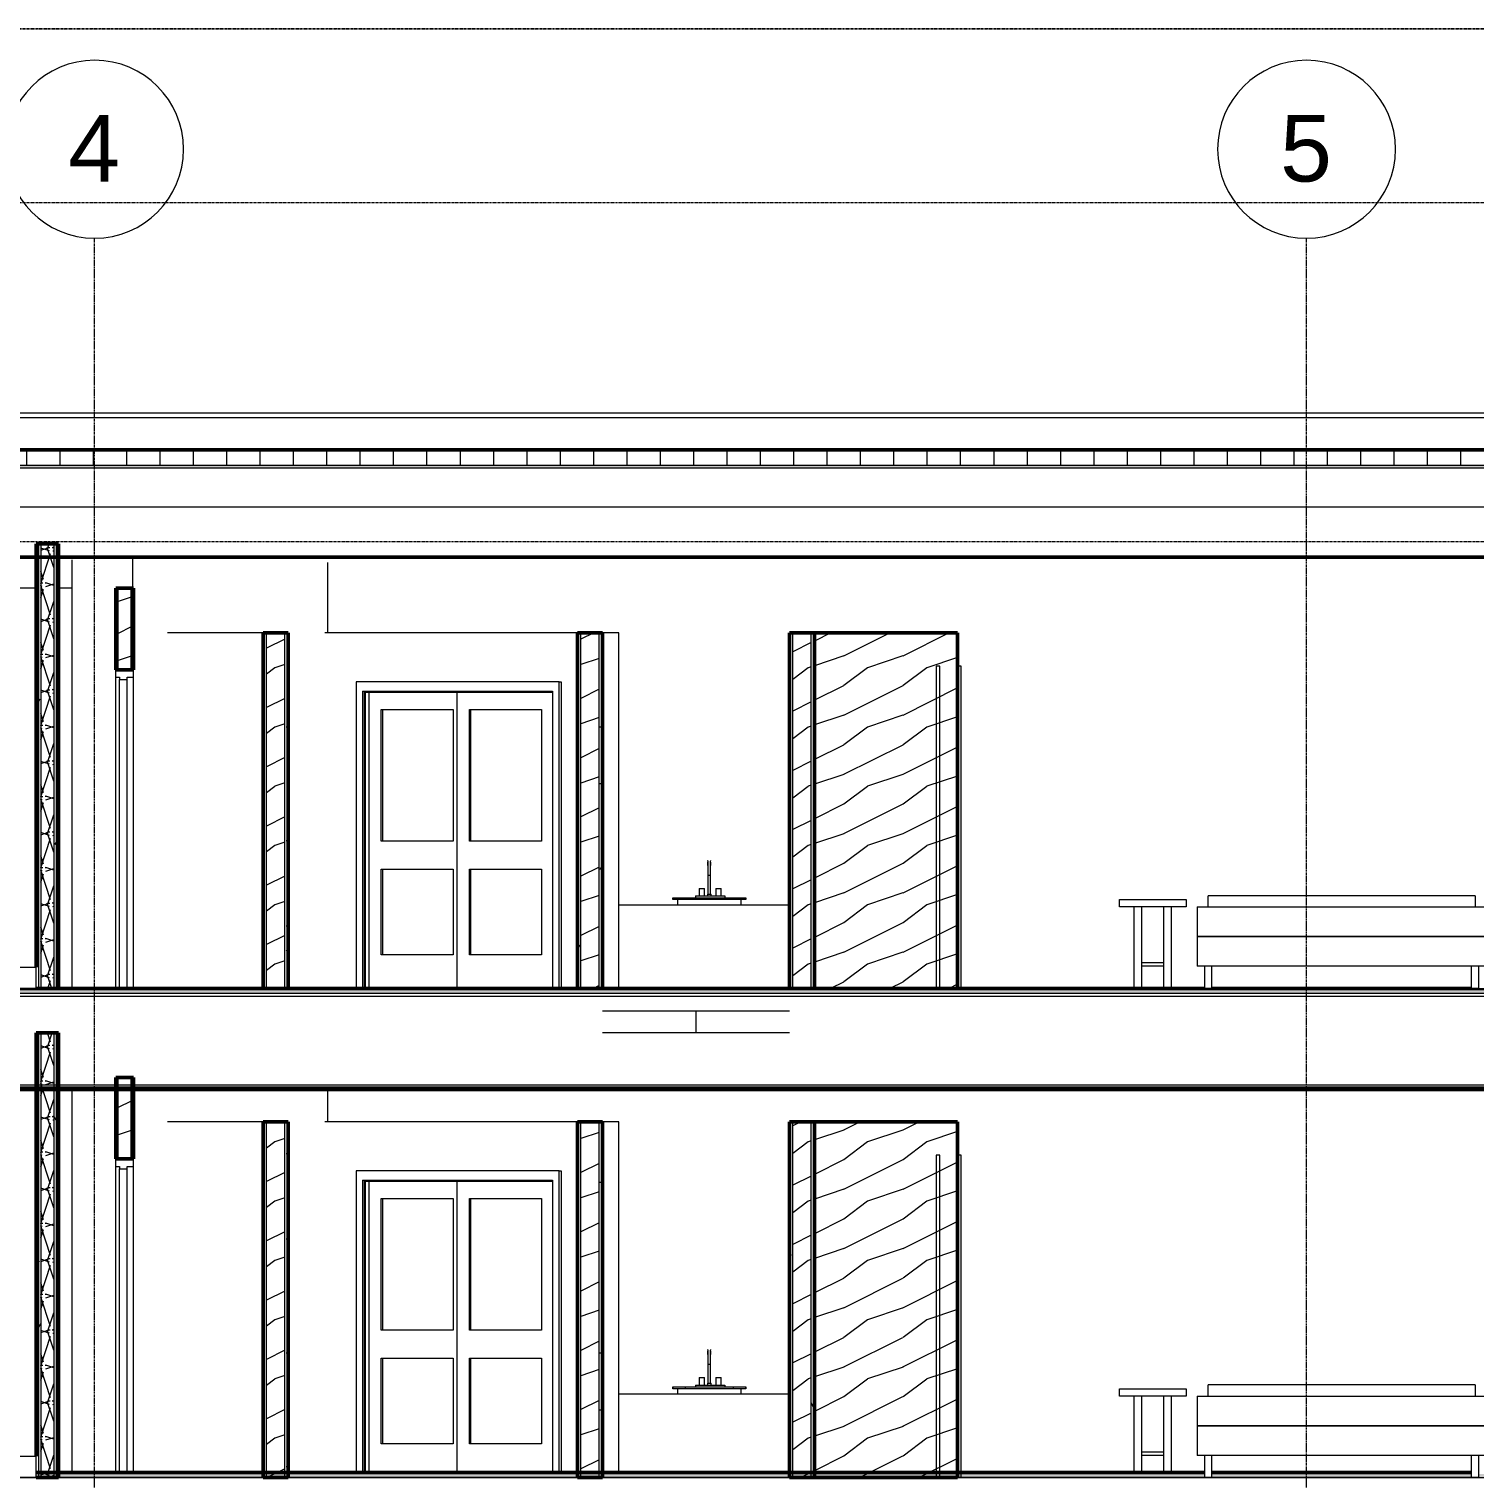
# Model space of a CAD drawing. Header units: inches. Extents: x -4169 to 1833, y -300 to 585.
# Drawn here: x -2518 to -2127.9, y 135.6 to 527 of the extents above; entities that cross this region are included whole.
import ezdxf

# ---------------------------------------------------------------- set-up
doc = ezdxf.new("R2010")
doc.units = ezdxf.units.IN
doc.header["$MEASUREMENT"] = 0
doc.linetypes.add('Aligning Line 1_8_', pattern=[0.25, 0.125, -0.125])
doc.linetypes.add('Grid Line 1_2_', pattern=[0.875, 0.5, -0.125, 0.125, -0.125])
for name, color, linetype, lineweight in [('0-1', 7, 'Continuous', 5), ('0-4', 7, 'Continuous', 9), ('A-DOOR-3', 7, 'Continuous', 9), ('A-DOOR-5', 31, 'Continuous', 9), ('A-DOOR-FRAM-1', 7, 'Continuous', 9), ('A-DOOR-FRAM-2', 90, 'Continuous', 20), ('A-FLOR-2', 192, 'Continuous', 50), ('A-FLOR-LEVL-1', 51, 'Grid Line 1_2_', 9), ('A-FLOR-MCUT', 51, 'Continuous', 13), ('A-FLOR-PATT-1', 8, 'Continuous', 9), ('A-ROOF', 132, 'Continuous', 13), ('A-ROOF-1', 132, 'Continuous', 50), ('A-ROOF-PATT-1', 132, 'Continuous', 9), ('A-WALL', 113, 'Continuous', 13), ('A-WALL-1', 250, 'Continuous', 50), ('A-WALL-2', 10, 'Continuous', 13), ('A-WALL-PATT-1', 7, 'Continuous', 9), ('A-WALL-PATT-2', 253, 'Continuous', 9), ('G-ANNO-SYMB', 111, 'Aligning Line 1_8_', 9), ('G-ANNO-SYMB-1', 254, 'Aligning Line 1_8_', 9), ('G-ANNO-SYMB-2', 147, 'Aligning Line 1_8_', 9), ('I-FURN-1', 7, 'Continuous', 9), ('I-WALL-1', 250, 'Continuous', 50), ('I-WALL-2', 10, 'Continuous', 13), ('P-SANR-FIXT-1', 7, 'Continuous', 9), ('Q-CASE-1', 7, 'Continuous', 9), ('S-GRID-1', 1, 'Grid Line 1_2_', 9), ('S-GRID-IDEN', 1, 'Continuous', 9)]:
    doc.layers.add(name, color=color, linetype=linetype, lineweight=lineweight)
doc.styles.add('Arial_1', font='arial.ttf', dxfattribs={"height": 18})
pattern_1 = [(0, (-3769.654, 146.633), (30.72, 7.68), [1.267, -21.773, 1.267, -21.773, -122.88]), (0, (-3769.654, 146.633), (30.72, 7.68), [-46.08, 1.267, -44.813, 1.267, -21.773, -53.76]), (0, (-3769.654, 146.633), (30.72, 7.68), [-115.2, 1.267, -14.093, 1.267, -37.133]), (120, (-3758.134, 150.473), (-22.011075, 22.7643), [1.267, -21.773, 1.267, -21.773, -122.88]), (120, (-3758.134, 150.473), (-22.011075, 22.7643), [-46.08, 1.267, -44.813, 1.267, -21.773, -53.76]), (120, (-3758.134, 150.473), (-22.011075, 22.7643), [-115.2, 1.267, -14.093, 1.267, -37.133]), (240, (-3754.294, 165.833), (-8.708925, -30.4443), [1.267, -21.773, 1.267, -21.773, -122.88]), (240, (-3754.294, 165.833), (-8.708925, -30.4443), [-46.08, 1.267, -44.813, 1.267, -21.773, -53.76]), (240, (-3754.294, 165.833), (-8.708925, -30.4443), [-115.2, 1.267, -14.093, 1.267, -37.133])]
pattern_2 = [(216.87, (-3763.257, 162.627), (47.980943, 31.987086), [7.997, -71.971]), (206.565, (-3753.661, 157.829), (-15.993714, -15.994133), [17.881, -17.881]), (198.435, (-3753.661, 149.832), (-31.98674, -15.99388), [10.115, -40.461])]
pattern_3 = [(161.57, (-3769.174, 147.113), (-3.8399538, -1.54e-05), [0, -27.322, 3.034, 0]), (18.43, (-3770.134, 147.113), (-3.8399538, 1.54e-05), [0, -27.322, 3.034, 0]), (108.43, (-3769.174, 147.113), (1.919622, -9.6005246), [9.106, -21.25]), (71.57, (-3770.134, 147.113), (1.919622, 9.6005246), [9.106, -21.25])]
pattern_4 = [(50, (-3769.654, 146.633), (27.5427, -2.40992), [2.88, -31.68]), (355, (-3769.654, 146.633), (-5.32784, 28.88427), [2.304, -25.344]), (100.451, (-3767.36, 146.432), (22.2153, 26.47393), [2.448, -26.924]), (46.184, (-3769.654, 154.313), (40.9819, -6.3564), [4.32, -47.52]), (96.636, (-3766.24, 153.784), (35.89075, 37.4062), [3.671, -40.386]), (351.184, (-3769.654, 154.313), (35.891, 37.4062), [3.456, -38.016]), (21, (-3765.814, 152.393), (22.92104, -15.46073), [2.88, -31.68]), (326, (-3765.814, 152.393), (9.34353, 27.84574), [2.304, -25.344]), (71.451, (-3763.904, 151.105), (32.26477, 12.38442), [2.448, -26.924]), (37.5, (-3769.654, 146.633), (0.466855, 12.782707), [1.267, -23.77, 1.267, -24.461, -25.44]), (37.5, (-3769.654, 146.633), (0.466855, 12.782707), [-50.765, 1.267, -24.173]), (7.5, (-3769.654, 146.633), (10.10159, 15.14509), [1.267, -13.402, 1.267, -23.194, -9.696]), (7.5, (-3769.654, 146.633), (10.10159, 15.14509), [-39.13, 1.267, -8.429]), (327.5, (-3778.217, 146.633), (20.49916, -0.86578), [1.267, -8.333, 1.267, -28.685, -39.744]), (327.5, (-3778.217, 146.633), (20.49916, -0.86578), [-39.552, 1.267, -38.477]), (317.5, (-3782.057, 146.633), (22.39478, 3.84429), [1.267, -11.213, 1.267, -18.624, -28.224]), (317.5, (-3782.057, 146.633), (22.39478, 3.84429), [-32.371, 1.267, -26.957])]

# ---------------------------------------------------------------- blocks, each defined once
blk = doc.blocks.new('CTR - 2nd Phase_rvt-1-BUILDING SECTION - NORTH_SOUTH THRU PARKING RAMP - LOOKING WEST')
at = {"layer": 'A-FLOR-LEVL-1'}
for p, q in [((-4168.71, 398), (-1814.21, 398)), ((-4168.71, 268), (-1814.21, 268)), ((-4168.71, 136), (-1814.21, 136))]:
    blk.add_line(p, q, dxfattribs=at)
at = {"layer": 'G-ANNO-SYMB-1'}
for p, q in [((-1910.95, 526.95), (-4072.05, 526.95)), ((-1910.95, 388.59), (-4072.05, 388.59))]:
    blk.add_line(p, q, dxfattribs=at)
blk = doc.blocks.new('Shower Base-3D - 36_ x 36_-V12-BUILDING SECTION - NORTH_SOUTH THRU PARKING RAMP - LOOKING WEST')
at = {"layer": 'P-SANR-FIXT-1'}
for p, q in [((-3175.95, 273.75), (-3139.95, 273.75)), ((-3175.95, 268), (-3175.95, 273.75)), ((-3139.95, 268), (-3139.95, 273.75)), ((-3139.95, 268), (-3175.95, 268))]:
    blk.add_line(p, q, dxfattribs=at)
blk = doc.blocks.new('M_Sink Vanity-Square - 500 x 440mm-1372835-BUILDING SECTION - NORTH_SOUTH THRU PARKING RAMP - LOOKING WEST')
at = {"layer": 'P-SANR-FIXT-1'}
for p, q in [((-2616.13, 46.39), (-2616.13, 46.4)), ((-2616.13, 45.19), (-2616.13, 37.5)), ((-2616.13, 43.87), (-2616.13, 42.5)), ((-2615.38, 46.41), (-2615.38, 46.39)), ((-2615.38, 37.5), (-2615.38, 45.19)), ((-2615.38, 42.5), (-2615.38, 43.87)), ((-2615.75, 42.5), (-2616.12, 42.5)), ((-2615.39, 42.5), (-2615.75, 42.5)), ((-2625.63, 36.5), (-2625.63, 36)), ((-2625.6, 36.5), (-2622.28, 36.5)), ((-2625.6, 36.5), (-2625.6, 36)), ((-2622.28, 36), (-2625.6, 36)), ((-2624.35, 36), (-2624.35, 34.5)), ((-2622.28, 36.5), (-2609.23, 36.5)), ((-2622.28, 36.5), (-2622.28, 36)), ((-2609.23, 36), (-2622.28, 36)), ((-2619.5, 36.99), (-2619.5, 36.5)), ((-2619.49, 36.99), (-2618.75, 36.99)), ((-2618.75, 36.99), (-2617.75, 36.99)), ((-2618.5, 39), (-2618.5, 36.99)), ((-2618.5, 39), (-2617, 39)), ((-2617.75, 36.99), (-2613.25, 36.99)), ((-2617, 36.99), (-2617, 39)), ((-2616.25, 37.5), (-2616.25, 36.99)), ((-2616.25, 37.5), (-2615.25, 37.5)), ((-2615.25, 36.99), (-2615.25, 37.5)), ((-2614, 39), (-2614, 36.99)), ((-2614, 39), (-2612.5, 39)), ((-2613.25, 36.99), (-2612.25, 36.99)), ((-2612.5, 36.99), (-2612.5, 39)), ((-2612.25, 36.99), (-2611.52, 36.99)), ((-2611.5, 36.5), (-2611.5, 36.99)), ((-2609.23, 36.5), (-2605.91, 36.5)), ((-2609.23, 36), (-2609.23, 36.5)), ((-2605.91, 36), (-2609.23, 36)), ((-2607.16, 34.5), (-2607.16, 36)), ((-2605.91, 36.5), (-2605.91, 36)), ((-2605.88, 36), (-2605.88, 36.5))]:
    blk.add_line(p, q, dxfattribs=at)
at = {"layer": 'P-SANR-FIXT-1', "flags": 128}
for points in [[(-2616.13, 46.37), (-2616.13, 46.37), (-2616.13, 46.37), (-2616.13, 46.36), (-2616.13, 46.34), (-2616.13, 46.33), (-2616.13, 46.3), (-2616.13, 46.28), (-2616.13, 46.25), (-2616.13, 46.21), (-2616.13, 46.18), (-2616.13, 46.14), (-2616.13, 46.09), (-2616.13, 46.04), (-2616.13, 45.99), (-2616.13, 45.94), (-2616.13, 45.88), (-2616.13, 45.82), (-2616.13, 45.75), (-2616.13, 45.69), (-2616.13, 45.62), (-2616.13, 45.54), (-2616.13, 45.47), (-2616.13, 45.39), (-2616.13, 45.31), (-2616.13, 45.23), (-2616.13, 45.14), (-2616.13, 45.05), (-2616.13, 44.96), (-2616.13, 44.87), (-2616.13, 44.78), (-2616.13, 44.69), (-2616.13, 44.59), (-2616.13, 44.5), (-2616.13, 44.4), (-2616.13, 44.3), (-2616.13, 44.2), (-2616.13, 44.1), (-2616.13, 44), (-2616.13, 43.9), (-2616.13, 43.87)], [(-2616.13, 45.19), (-2616.13, 45.23), (-2616.13, 45.28), (-2616.13, 45.33), (-2616.13, 45.38), (-2616.13, 45.42), (-2616.13, 45.47), (-2616.13, 45.52), (-2616.13, 45.56), (-2616.13, 45.61), (-2616.13, 45.65), (-2616.13, 45.69), (-2616.13, 45.74), (-2616.13, 45.78), (-2616.13, 45.82), (-2616.13, 45.86), (-2616.13, 45.9), (-2616.13, 45.93), (-2616.13, 45.97), (-2616.13, 46.01), (-2616.13, 46.04), (-2616.13, 46.07), (-2616.13, 46.1), (-2616.13, 46.13), (-2616.13, 46.16)], [(-2616.12, 46.43), (-2616.12, 46.45), (-2616.12, 46.46), (-2616.11, 46.48), (-2616.11, 46.49), (-2616.11, 46.51), (-2616.1, 46.52), (-2616.09, 46.53), (-2616.09, 46.55), (-2616.08, 46.56), (-2616.07, 46.57)], [(-2615.44, 46.58), (-2615.43, 46.56), (-2615.42, 46.55), (-2615.42, 46.54), (-2615.41, 46.52), (-2615.4, 46.51), (-2615.4, 46.5), (-2615.39, 46.48), (-2615.39, 46.47), (-2615.39, 46.45), (-2615.38, 46.44), (-2615.38, 46.42)], [(-2615.38, 43.87), (-2615.38, 43.97), (-2615.38, 44.07), (-2615.38, 44.17), (-2615.38, 44.27), (-2615.38, 44.37), (-2615.38, 44.47), (-2615.38, 44.57), (-2615.38, 44.66), (-2615.38, 44.76), (-2615.38, 44.85), (-2615.38, 44.94), (-2615.38, 45.03), (-2615.38, 45.12), (-2615.38, 45.2), (-2615.38, 45.29), (-2615.38, 45.37), (-2615.38, 45.45), (-2615.38, 45.52), (-2615.38, 45.6), (-2615.38, 45.67), (-2615.38, 45.74), (-2615.38, 45.8), (-2615.38, 45.86), (-2615.38, 45.92), (-2615.38, 45.98), (-2615.38, 46.03), (-2615.38, 46.08), (-2615.38, 46.13), (-2615.38, 46.17), (-2615.38, 46.21), (-2615.38, 46.24), (-2615.38, 46.27), (-2615.38, 46.3), (-2615.38, 46.32), (-2615.38, 46.34), (-2615.38, 46.35), (-2615.38, 46.36), (-2615.38, 46.37), (-2615.38, 46.37), (-2615.38, 46.37)], [(-2615.38, 46.14), (-2615.38, 46.11), (-2615.38, 46.08), (-2615.38, 46.05), (-2615.38, 46.01), (-2615.38, 45.98), (-2615.38, 45.94), (-2615.38, 45.91), (-2615.38, 45.87), (-2615.38, 45.83), (-2615.38, 45.79), (-2615.38, 45.75), (-2615.38, 45.7), (-2615.38, 45.66), (-2615.38, 45.62), (-2615.38, 45.57), (-2615.38, 45.53), (-2615.38, 45.48), (-2615.38, 45.44), (-2615.38, 45.39), (-2615.38, 45.34), (-2615.38, 45.3), (-2615.38, 45.25), (-2615.38, 45.2), (-2615.38, 45.19)]]:
    blk.add_lwpolyline(points, dxfattribs=at)
blk = doc.blocks.new('OD_CW_Base Cabinet - OD_CW_Base Cabinet-V21-BUILDING SECTION - NORTH_SOUTH THRU PARKING RAMP - LOOKING WEST')
at = {"layer": 'Q-CASE-1'}
blk.add_line((-2312.84, 290.5), (-2358.84, 290.5), dxfattribs=at)
blk = doc.blocks.new('Shower Base-Corner - 38_ x 38_-V22-BUILDING SECTION - NORTH_SOUTH THRU PARKING RAMP - LOOKING WEST')
at = {"layer": 'P-SANR-FIXT-1'}
for p, q in [((-2363.3, 262), (-2338.07, 262)), ((-2338.07, 262), (-2312.84, 262)), ((-2338.07, 262), (-2338.07, 256)), ((-2338.07, 256), (-2363.3, 256)), ((-2312.84, 256), (-2338.07, 256))]:
    blk.add_line(p, q, dxfattribs=at)
blk = doc.blocks.new('Single-Flush - 36_ x 84_-1372824-BUILDING SECTION - NORTH_SOUTH THRU PARKING RAMP - LOOKING WEST')
at = {"layer": 'A-DOOR-FRAM-2'}
for p, q in [((-2273.25, 355), (-2273.25, 268)), ((-2272.25, 355), (-2273.25, 355)), ((-2272.25, 268), (-2272.25, 355)), ((-2266.5, 355), (-2267.5, 355)), ((-2267.5, 355), (-2267.5, 268)), ((-2266.5, 268), (-2266.5, 355)), ((-2273.25, 268), (-2272.25, 268)), ((-2267.5, 268), (-2266.5, 268))]:
    blk.add_line(p, q, dxfattribs=at)
blk = doc.blocks.new('FOLDING_SLIDING CLOSET - 72_ x 80_-V23-BUILDING SECTION - NORTH_SOUTH THRU PARKING RAMP - LOOKING WEST')
at = {"layer": 'A-DOOR-3'}
for p, q in [((-2429.8, 350.75), (-2429.8, 268)), ((-2375, 350.75), (-2429.8, 350.75)), ((-2375, 350.75), (-2374.47, 350.75)), ((-2375, 268), (-2375, 350.75)), ((-2374.47, 350.75), (-2374.47, 268)), ((-2428.03, 348.25), (-2428.03, 268)), ((-2428.03, 348.25), (-2376.76, 348.25)), ((-2427.5, 268), (-2427.5, 348.25)), ((-2426.35, 348), (-2426.35, 268)), ((-2376.76, 348), (-2402.57, 348)), ((-2402.57, 348), (-2402.57, 268)), ((-2376.76, 348.25), (-2376.76, 268)), ((-2422.99, 307.75), (-2422.99, 343.31)), ((-2422.99, 343.31), (-2403.55, 343.31)), ((-2422.67, 343.31), (-2422.67, 307.75)), ((-2403.55, 343.31), (-2403.55, 307.75)), ((-2399.21, 307.75), (-2399.21, 343.31)), ((-2399.21, 343.31), (-2379.77, 343.31)), ((-2398.89, 343.31), (-2398.89, 307.75)), ((-2379.77, 343.31), (-2379.77, 307.75)), ((-2403.55, 307.75), (-2422.99, 307.75)), ((-2379.77, 307.75), (-2399.21, 307.75)), ((-2422.99, 277.12), (-2422.99, 300.25)), ((-2422.99, 300.25), (-2403.55, 300.25)), ((-2422.67, 300.25), (-2422.67, 277.12)), ((-2403.55, 300.25), (-2403.55, 277.12)), ((-2399.21, 277.12), (-2399.21, 300.25)), ((-2399.21, 300.25), (-2379.77, 300.25)), ((-2398.89, 300.25), (-2398.89, 277.12)), ((-2379.77, 300.25), (-2379.77, 277.12)), ((-2403.55, 277.12), (-2422.99, 277.12)), ((-2379.77, 277.12), (-2399.21, 277.12))]:
    blk.add_line(p, q, dxfattribs=at)
at = {"layer": 'A-DOOR-FRAM-1'}
for q in [(-2427.32, 268), (-2376.76, 348)]:
    blk.add_line((-2427.32, 348), q, dxfattribs=at)
blk = doc.blocks.new('Bed-Standard - King 78_ x 80_-1242963-BUILDING SECTION - NORTH_SOUTH THRU PARKING RAMP - LOOKING WEST')
at = {"layer": 'I-FURN-1'}
for p, q in [((-2172.1, 25), (-2244.1, 25)), ((-2244.1, 24), (-2244.1, 25)), ((-2244.1, 22), (-2244.1, 24)), ((-2172.1, 25), (-2172.1, 24)), ((-2172.1, 24), (-2172.1, 22)), ((-2247.1, 22), (-2247.1, 14)), ((-2247.1, 22), (-2246.1, 22)), ((-2246.1, 22), (-2170.1, 22)), ((-2170.1, 22), (-2169.1, 22)), ((-2169.1, 14), (-2169.1, 22)), ((-2247.1, 14), (-2247.1, 6)), ((-2247.1, 14), (-2246.1, 14)), ((-2246.1, 14), (-2247.1, 14)), ((-2246.1, 14), (-2170.1, 14)), ((-2170.1, 14), (-2246.1, 14)), ((-2170.1, 14), (-2169.1, 14)), ((-2169.1, 14), (-2170.1, 14)), ((-2169.1, 6), (-2169.1, 14)), ((-2246.1, 6), (-2247.1, 6)), ((-2170.1, 6), (-2246.1, 6)), ((-2245.1, 6), (-2245.1, 0)), ((-2243.1, 0), (-2243.1, 6)), ((-2173.1, 6), (-2173.1, 0)), ((-2171.1, 0), (-2171.1, 6)), ((-2169.1, 6), (-2170.1, 6)), ((-2243.1, 0), (-2245.1, 0)), ((-2171.1, 0), (-2173.1, 0))]:
    blk.add_line(p, q, dxfattribs=at)
blk = doc.blocks.new('Table-Night Stand - 18_ x 18_ x 24_-1352623-BUILDING SECTION - NORTH_SOUTH THRU PARKING RAMP - LOOKING WEST')
at = {"layer": 'I-FURN-1'}
for p, q in [((-2165.1, 24), (-2147.1, 24)), ((-2165.1, 22), (-2165.1, 24)), ((-2147.1, 24), (-2147.1, 22)), ((-2147.1, 22), (-2165.1, 22)), ((-2161.1, 0), (-2161.1, 22)), ((-2159.1, 0), (-2159.1, 22)), ((-2153.1, 0), (-2153.1, 22)), ((-2151.1, 0), (-2151.1, 22)), ((-2159.1, 7), (-2153.1, 7)), ((-2159.1, 6), (-2159.1, 7)), ((-2153.1, 6), (-2159.1, 6)), ((-2153.1, 6), (-2153.1, 7))]:
    blk.add_line(p, q, dxfattribs=at)
blk = doc.blocks.new('Flush-Double-Door-Adj_swing-w_handle_2100 - 1_-8_ x 7_-0_-2080036-BUILDING SECTION - NORTH_SOUTH THRU PARKING RAMP - LOOKING WEST')
at = {"layer": 'A-DOOR-5'}
for p, q in [((-2489.84, 354), (-2494.72, 354)), ((-2494.72, 354), (-2494.72, 352)), ((-2489.84, 352), (-2489.84, 354)), ((-2494.72, 352), (-2493.59, 352)), ((-2494.72, 352), (-2494.72, 268)), ((-2493.59, 352), (-2493.59, 351.37)), ((-2493.59, 351.37), (-2491.59, 351.37)), ((-2493.59, 268), (-2493.59, 351.37)), ((-2491.59, 351.37), (-2491.59, 352)), ((-2491.59, 352), (-2489.84, 352)), ((-2491.59, 268), (-2491.59, 351.37)), ((-2489.84, 268), (-2489.84, 352))]:
    blk.add_line(p, q, dxfattribs=at)
blk = doc.blocks.new('FOLDING_SLIDING CLOSET - 72_ x 80_-V36-BUILDING SECTION - NORTH_SOUTH THRU PARKING RAMP - LOOKING WEST')
at = {"layer": 'A-DOOR-3'}
for p, q in [((-2429.8, 218.75), (-2429.8, 137.37)), ((-2375, 218.75), (-2429.8, 218.75)), ((-2428.03, 216.25), (-2428.03, 137.37)), ((-2428.03, 216.25), (-2376.76, 216.25)), ((-2427.5, 137.37), (-2427.5, 216.25)), ((-2426.35, 216), (-2426.35, 137.37)), ((-2376.76, 216), (-2402.57, 216)), ((-2402.57, 216), (-2402.57, 137.37)), ((-2376.76, 216.25), (-2376.76, 137.37)), ((-2375, 218.75), (-2374.47, 218.75)), ((-2375, 137.37), (-2375, 218.75)), ((-2374.47, 218.75), (-2374.47, 137.37)), ((-2422.99, 175.75), (-2422.99, 211.31)), ((-2422.99, 211.31), (-2403.55, 211.31)), ((-2422.67, 211.31), (-2422.67, 175.75)), ((-2403.55, 211.31), (-2403.55, 175.75)), ((-2399.21, 175.75), (-2399.21, 211.31)), ((-2399.21, 211.31), (-2379.77, 211.31)), ((-2398.89, 211.31), (-2398.89, 175.75)), ((-2379.77, 211.31), (-2379.77, 175.75)), ((-2403.55, 175.75), (-2422.99, 175.75)), ((-2379.77, 175.75), (-2399.21, 175.75)), ((-2422.99, 145.12), (-2422.99, 168.25)), ((-2422.99, 168.25), (-2403.55, 168.25)), ((-2422.67, 168.25), (-2422.67, 145.12)), ((-2403.55, 168.25), (-2403.55, 145.12)), ((-2399.21, 145.12), (-2399.21, 168.25)), ((-2399.21, 168.25), (-2379.77, 168.25)), ((-2398.89, 168.25), (-2398.89, 145.12)), ((-2379.77, 168.25), (-2379.77, 145.12)), ((-2403.55, 145.12), (-2422.99, 145.12)), ((-2379.77, 145.12), (-2399.21, 145.12))]:
    blk.add_line(p, q, dxfattribs=at)
at = {"layer": 'A-DOOR-FRAM-1'}
for q in [(-2427.32, 137.37), (-2376.76, 216)]:
    blk.add_line((-2427.32, 216), q, dxfattribs=at)
blk = doc.blocks.new('Table-Night Stand - 18_ x 18_ x 24_-V37-BUILDING SECTION - NORTH_SOUTH THRU PARKING RAMP - LOOKING WEST')
at = {"layer": 'I-FURN-1'}
for p, q in [((-2121.86, 160), (-2103.86, 160)), ((-2121.86, 158), (-2121.86, 160)), ((-2103.86, 158), (-2121.86, 158)), ((-2117.86, 137.37), (-2117.86, 158)), ((-2115.86, 137.37), (-2115.86, 158)), ((-2109.86, 137.37), (-2109.86, 158)), ((-2107.86, 137.37), (-2107.86, 158)), ((-2103.86, 160), (-2103.86, 158)), ((-2115.86, 143), (-2109.86, 143)), ((-2115.86, 142), (-2115.86, 143)), ((-2109.86, 142), (-2115.86, 142)), ((-2109.86, 142), (-2109.86, 143))]:
    blk.add_line(p, q, dxfattribs=at)
blk = doc.blocks.new('Flush-Double-Door-Adj_swing-w_handle_2100 - 1_-8_ x 7_-0_-V38-BUILDING SECTION - NORTH_SOUTH THRU PARKING RAMP - LOOKING WEST')
at = {"layer": 'A-DOOR-5'}
for p, q in [((-2489.84, 222), (-2494.72, 222)), ((-2494.72, 222), (-2494.72, 220)), ((-2494.72, 220), (-2493.59, 220)), ((-2494.72, 220), (-2494.72, 137.37)), ((-2493.59, 220), (-2493.59, 219.37)), ((-2493.59, 219.37), (-2491.59, 219.37)), ((-2493.59, 137.37), (-2493.59, 219.37)), ((-2491.59, 219.37), (-2491.59, 220)), ((-2491.59, 220), (-2489.84, 220)), ((-2491.59, 137.37), (-2491.59, 219.37)), ((-2489.84, 220), (-2489.84, 222)), ((-2489.84, 137.37), (-2489.84, 220))]:
    blk.add_line(p, q, dxfattribs=at)
blk = doc.blocks.new('CTR - 1st Phase - Unit Layouts_rvt-1-BUILDING SECTION - NORTH_SOUTH THRU PARKING RAMP - LOOKING WEST')
at = {"layer": 'A-WALL-PATT-1'}
h = blk.add_hatch(dxfattribs=at)
h.set_pattern_fill('FP_1', color=256, style=0, pattern_type=2)
h.set_pattern_definition(pattern_1)
h.paths.add_polyline_path([(-2493.97, 354), (-2493.97, 376), (-2494.59, 376), (-2494.59, 354)], flags=0)
h = blk.add_hatch(dxfattribs=at)
h.set_pattern_fill('FP_1', color=256, style=0, pattern_type=2)
h.set_pattern_definition(pattern_1)
h.paths.add_polyline_path([(-2453.99, 268), (-2453.99, 364), (-2454.87, 364), (-2454.87, 268)], flags=0)
h = blk.add_hatch(dxfattribs=at)
h.set_pattern_fill('FP_1', color=256, style=0, pattern_type=2)
h.set_pattern_definition(pattern_1)
h.paths.add_polyline_path([(-2449.04, 268), (-2448.15, 268), (-2448.15, 364), (-2449.04, 364), (-2449.04, 274.66)], flags=0)
h = blk.add_hatch(dxfattribs=at)
h.set_pattern_fill('FP_1', color=256, style=0, pattern_type=2)
h.set_pattern_definition(pattern_1)
h.paths.add_polyline_path([(-2370.02, 268), (-2369.13, 268), (-2369.13, 364), (-2370.02, 364), (-2370.02, 274.66)], flags=0)
h = blk.add_hatch(dxfattribs=at)
h.set_pattern_fill('FP_1', color=256, style=0, pattern_type=2)
h.set_pattern_definition(pattern_1)
h.paths.add_polyline_path([(-2364.18, 268), (-2363.3, 268), (-2363.3, 364), (-2364.18, 364), (-2364.18, 274.66)], flags=0)
h = blk.add_hatch(dxfattribs=at)
h.set_pattern_fill('FP_1', color=256, style=0, pattern_type=2)
h.set_pattern_definition(pattern_1)
h.paths.add_polyline_path([(-2306.13, 268), (-2306.13, 364), (-2307.01, 364), (-2307.01, 268)], flags=0)
h = blk.add_hatch(dxfattribs=at)
h.set_pattern_fill('FP_1', color=256, style=0, pattern_type=2)
h.set_pattern_definition(pattern_1)
h.paths.add_polyline_path([(-2493.97, 222), (-2493.97, 244), (-2494.59, 244), (-2494.59, 222)], flags=0)
h = blk.add_hatch(dxfattribs=at)
h.set_pattern_fill('FP_1', color=256, style=0, pattern_type=2)
h.set_pattern_definition(pattern_1)
h.paths.add_polyline_path([(-2489.84, 222), (-2489.84, 244), (-2490.47, 244), (-2490.47, 222)], flags=0)
h = blk.add_hatch(dxfattribs=at)
h.set_pattern_fill('FP_1', color=256, style=0, pattern_type=2)
h.set_pattern_definition(pattern_1)
h.paths.add_polyline_path([(-2453.99, 136), (-2453.99, 232), (-2454.87, 232), (-2454.87, 136)], flags=0)
h = blk.add_hatch(dxfattribs=at)
h.set_pattern_fill('FP_1', color=256, style=0, pattern_type=2)
h.set_pattern_definition(pattern_1)
h.paths.add_polyline_path([(-2448.15, 136), (-2448.15, 232), (-2449.04, 232), (-2449.04, 136)], flags=0)
h = blk.add_hatch(dxfattribs=at)
h.set_pattern_fill('FP_1', color=256, style=0, pattern_type=2)
h.set_pattern_definition(pattern_1)
h.paths.add_polyline_path([(-2363.3, 136), (-2363.3, 232), (-2364.18, 232), (-2364.18, 136)], flags=0)
h = blk.add_hatch(dxfattribs=at)
h.set_pattern_fill('FP_1', color=256, style=0, pattern_type=2)
h.set_pattern_definition(pattern_1)
h.paths.add_polyline_path([(-2311.96, 136), (-2311.96, 232), (-2312.84, 232), (-2312.84, 136)], flags=0)
h = blk.add_hatch(dxfattribs=at)
h.set_pattern_fill('FP_1', color=256, style=0, pattern_type=2)
h.set_pattern_definition(pattern_1)
h.paths.add_polyline_path([(-2306.13, 136), (-2306.13, 232), (-2307.01, 232), (-2307.01, 136)], flags=0)
at = {"layer": 'A-WALL-PATT-2'}
h = blk.add_hatch(dxfattribs=at)
h.set_pattern_fill('FP_3', color=256, style=0, pattern_type=2)
h.set_pattern_definition(pattern_2)
h.paths.add_polyline_path([(-2490.47, 354), (-2490.47, 376), (-2493.97, 376), (-2493.97, 354)], flags=0)
h = blk.add_hatch(dxfattribs=at)
h.set_pattern_fill('FP_3', color=256, style=0, pattern_type=2)
h.set_pattern_definition(pattern_2)
h.paths.add_polyline_path([(-2451.22, 268), (-2449.04, 268), (-2449.04, 364), (-2453.99, 364), (-2453.99, 268)], flags=0)
h = blk.add_hatch(dxfattribs=at)
h.set_pattern_fill('FP_3', color=256, style=0, pattern_type=2)
h.set_pattern_definition(pattern_2)
h.paths.add_polyline_path([(-2364.18, 268), (-2364.18, 364), (-2369.13, 364), (-2369.13, 268), (-2366.81, 268)], flags=0)
h = blk.add_hatch(dxfattribs=at)
h.set_pattern_fill('FP_3', color=256, style=0, pattern_type=2)
h.set_pattern_definition(pattern_2)
h.paths.add_polyline_path([(-2307.01, 268), (-2307.01, 364), (-2311.96, 364), (-2311.96, 268)], flags=0)
h = blk.add_hatch(dxfattribs=at)
h.set_pattern_fill('FP_3', color=256, style=0, pattern_type=2)
h.set_pattern_definition(pattern_2)
h.paths.add_polyline_path([(-2267.5, 268), (-2267.5, 364), (-2306.13, 364), (-2306.13, 268)], flags=0)
h = blk.add_hatch(dxfattribs=at)
h.set_pattern_fill('FP_3', color=256, style=0, pattern_type=2)
h.set_pattern_definition(pattern_2)
h.paths.add_polyline_path([(-2490.47, 222), (-2490.47, 244), (-2493.97, 244), (-2493.97, 222)], flags=0)
h = blk.add_hatch(dxfattribs=at)
h.set_pattern_fill('FP_3', color=256, style=0, pattern_type=2)
h.set_pattern_definition(pattern_2)
h.paths.add_polyline_path([(-2449.04, 136), (-2449.04, 232), (-2453.99, 232), (-2453.99, 136), (-2451.22, 136)], flags=0)
h = blk.add_hatch(dxfattribs=at)
h.set_pattern_fill('FP_3', color=256, style=0, pattern_type=2)
h.set_pattern_definition(pattern_2)
h.paths.add_polyline_path([(-2364.18, 136), (-2364.18, 232), (-2369.13, 232), (-2369.13, 136), (-2366.81, 136)], flags=0)
h = blk.add_hatch(dxfattribs=at)
h.set_pattern_fill('FP_3', color=256, style=0, pattern_type=2)
h.set_pattern_definition(pattern_2)
h.paths.add_polyline_path([(-2307.01, 136), (-2307.01, 232), (-2311.96, 232), (-2311.96, 136)], flags=0)
h = blk.add_hatch(dxfattribs=at)
h.set_pattern_fill('FP_3', color=256, style=0, pattern_type=2)
h.set_pattern_definition(pattern_2)
h.paths.add_polyline_path([(-2267.5, 136), (-2267.5, 232), (-2306.13, 232), (-2306.13, 136)], flags=0)
at = {"layer": 'A-WALL-1'}
for p, q in [((-2489.84, 376), (-2494.59, 376)), ((-2494.59, 376), (-2494.59, 354)), ((-2489.84, 354), (-2489.84, 376)), ((-2454.87, 364), (-2454.87, 268)), ((-2448.15, 364), (-2454.87, 364)), ((-2448.15, 268), (-2448.15, 364)), ((-2370.02, 364), (-2370.02, 268)), ((-2363.3, 364), (-2370.02, 364)), ((-2363.3, 268), (-2363.3, 364)), ((-2306.13, 364), (-2312.84, 364)), ((-2312.84, 364), (-2312.84, 268)), ((-2306.13, 268), (-2306.13, 364)), ((-2267.5, 364), (-2306.13, 364)), ((-2306.13, 364), (-2306.13, 268)), ((-2267.5, 268), (-2267.5, 364)), ((-2494.59, 354), (-2489.84, 354)), ((-2454.87, 268), (-2448.15, 268)), ((-2370.02, 268), (-2363.3, 268)), ((-2312.84, 268), (-2306.13, 268)), ((-2306.13, 268), (-2267.5, 268)), ((-2489.84, 244), (-2494.59, 244)), ((-2494.59, 244), (-2494.59, 222)), ((-2489.84, 222), (-2489.84, 244)), ((-2454.87, 232), (-2454.87, 136)), ((-2448.15, 232), (-2454.87, 232)), ((-2448.15, 136), (-2448.15, 232)), ((-2370.02, 232), (-2370.02, 136)), ((-2363.3, 232), (-2370.02, 232)), ((-2363.3, 136), (-2363.3, 232)), ((-2306.13, 232), (-2312.84, 232)), ((-2312.84, 232), (-2312.84, 136)), ((-2306.13, 136), (-2306.13, 232)), ((-2267.5, 232), (-2306.13, 232)), ((-2306.13, 232), (-2306.13, 136)), ((-2267.5, 136), (-2267.5, 232)), ((-2494.59, 222), (-2489.84, 222)), ((-2454.87, 136), (-2448.15, 136)), ((-2370.02, 136), (-2363.3, 136)), ((-2312.84, 136), (-2306.13, 136)), ((-2306.13, 136), (-2267.5, 136))]:
    blk.add_line(p, q, dxfattribs=at)
at = {"layer": 'A-WALL-2'}
for p, q in [((-2516.12, 376), (-2552.12, 376)), ((-2493.97, 354), (-2493.97, 376)), ((-2490.47, 354), (-2490.47, 376)), ((-2454.87, 364), (-2480.64, 364)), ((-2453.99, 268), (-2453.99, 364)), ((-2449.04, 268), (-2449.04, 364)), ((-2370.02, 364), (-2438.22, 364)), ((-2369.13, 268), (-2369.13, 364)), ((-2364.18, 268), (-2364.18, 364)), ((-2358.84, 364), (-2363.3, 364)), ((-2358.84, 268), (-2358.84, 364)), ((-2311.96, 268), (-2311.96, 364)), ((-2307.01, 268), (-2307.01, 364)), ((-2493.97, 222), (-2493.97, 244)), ((-2490.47, 222), (-2490.47, 244)), ((-2454.87, 232), (-2480.64, 232)), ((-2453.99, 136), (-2453.99, 232)), ((-2449.04, 136), (-2449.04, 232)), ((-2370.02, 232), (-2438.22, 232)), ((-2369.13, 136), (-2369.13, 232)), ((-2364.18, 136), (-2364.18, 232)), ((-2358.84, 232), (-2363.3, 232)), ((-2358.84, 137.37), (-2358.84, 232)), ((-2311.96, 136), (-2311.96, 232)), ((-2307.01, 136), (-2307.01, 232))]:
    blk.add_line(p, q, dxfattribs=at)
at = {"layer": '0-4'}
for name, p in [('Flush-Double-Door-Adj_swing-w_handle_2100 - 1_-8_ x 7_-0_-2080036-BUILDING SECTION - NORTH_SOUTH THRU PARKING RAMP - LOOKING WEST', (0, 0)), ('Single-Flush - 36_ x 84_-1372824-BUILDING SECTION - NORTH_SOUTH THRU PARKING RAMP - LOOKING WEST', (0, 0)), ('FOLDING_SLIDING CLOSET - 72_ x 80_-V23-BUILDING SECTION - NORTH_SOUTH THRU PARKING RAMP - LOOKING WEST', (0, 0)), ('M_Sink Vanity-Square - 500 x 440mm-1372835-BUILDING SECTION - NORTH_SOUTH THRU PARKING RAMP - LOOKING WEST', (281.27, 256)), ('OD_CW_Base Cabinet - OD_CW_Base Cabinet-V21-BUILDING SECTION - NORTH_SOUTH THRU PARKING RAMP - LOOKING WEST', (0, 0)), ('Table-Night Stand - 18_ x 18_ x 24_-1352623-BUILDING SECTION - NORTH_SOUTH THRU PARKING RAMP - LOOKING WEST', (-58.69, 268)), ('Bed-Standard - King 78_ x 80_-1242963-BUILDING SECTION - NORTH_SOUTH THRU PARKING RAMP - LOOKING WEST', (44.24, 268)), ('Shower Base-3D - 36_ x 36_-V12-BUILDING SECTION - NORTH_SOUTH THRU PARKING RAMP - LOOKING WEST', (623.83, 0)), ('Shower Base-Corner - 38_ x 38_-V22-BUILDING SECTION - NORTH_SOUTH THRU PARKING RAMP - LOOKING WEST', (0, 0)), ('Flush-Double-Door-Adj_swing-w_handle_2100 - 1_-8_ x 7_-0_-V38-BUILDING SECTION - NORTH_SOUTH THRU PARKING RAMP - LOOKING WEST', (0, 0)), ('Single-Flush - 36_ x 84_-1372824-BUILDING SECTION - NORTH_SOUTH THRU PARKING RAMP - LOOKING WEST', (0, -132)), ('FOLDING_SLIDING CLOSET - 72_ x 80_-V36-BUILDING SECTION - NORTH_SOUTH THRU PARKING RAMP - LOOKING WEST', (0, 0)), ('M_Sink Vanity-Square - 500 x 440mm-1372835-BUILDING SECTION - NORTH_SOUTH THRU PARKING RAMP - LOOKING WEST', (281.27, 124)), ('Bed-Standard - King 78_ x 80_-1242963-BUILDING SECTION - NORTH_SOUTH THRU PARKING RAMP - LOOKING WEST', (44.24, 136)), ('OD_CW_Base Cabinet - OD_CW_Base Cabinet-V21-BUILDING SECTION - NORTH_SOUTH THRU PARKING RAMP - LOOKING WEST', (0, -132)), ('Table-Night Stand - 18_ x 18_ x 24_-V37-BUILDING SECTION - NORTH_SOUTH THRU PARKING RAMP - LOOKING WEST', (-101.93, 0)), ('Shower Base-3D - 36_ x 36_-V12-BUILDING SECTION - NORTH_SOUTH THRU PARKING RAMP - LOOKING WEST', (623.83, -132))]:
    blk.add_blockref(name, p, dxfattribs=at)
blk = doc.blocks.new('CTR  - Topography_rvt-1-BUILDING SECTION - NORTH_SOUTH THRU PARKING RAMP - LOOKING WEST')
at = {"layer": 'G-ANNO-SYMB-2'}
blk.add_line((-1910.95, 480), (-4072.05, 480), dxfattribs=at)
blk = doc.blocks.new('CTR - 1st Phase - Common Walls_rvt-1-BUILDING SECTION - NORTH_SOUTH THRU PARKING RAMP - LOOKING WEST')
at = {"layer": 'A-WALL-PATT-1'}
h = blk.add_hatch(dxfattribs=at)
h.set_pattern_fill('FP_1', color=256, style=0, pattern_type=2)
h.set_pattern_definition(pattern_1)
h.paths.add_polyline_path([(-2516.12, 268), (-2515.5, 268), (-2515.5, 388), (-2516.12, 388), (-2516.12, 273.75)], flags=0)
h = blk.add_hatch(dxfattribs=at)
h.set_pattern_fill('FP_1', color=256, style=0, pattern_type=2)
h.set_pattern_definition(pattern_1)
h.paths.add_polyline_path([(-2514.87, 268), (-2514.87, 388), (-2515.5, 388), (-2515.5, 268)], flags=0)
h = blk.add_hatch(dxfattribs=at)
h.set_pattern_fill('FP_1', color=256, style=0, pattern_type=2)
h.set_pattern_definition(pattern_1)
h.paths.add_polyline_path([(-2510.75, 268), (-2510.75, 388), (-2511.37, 388), (-2511.37, 268)], flags=0)
h = blk.add_hatch(dxfattribs=at)
h.set_pattern_fill('FP_1', color=256, style=0, pattern_type=2)
h.set_pattern_definition(pattern_1)
h.paths.add_polyline_path([(-2510.12, 268), (-2510.12, 388), (-2510.75, 388), (-2510.75, 268)], flags=0)
h = blk.add_hatch(dxfattribs=at)
h.set_pattern_fill('FP_1', color=256, style=0, pattern_type=2)
h.set_pattern_definition(pattern_1)
h.paths.add_polyline_path([(-2516.12, 136), (-2515.5, 136), (-2515.5, 256), (-2516.12, 256), (-2516.12, 141.75)], flags=0)
h = blk.add_hatch(dxfattribs=at)
h.set_pattern_fill('FP_1', color=256, style=0, pattern_type=2)
h.set_pattern_definition(pattern_1)
h.paths.add_polyline_path([(-2515.5, 136), (-2514.87, 136), (-2514.87, 256), (-2515.5, 256), (-2515.5, 148.48)], flags=0)
h = blk.add_hatch(dxfattribs=at)
h.set_pattern_fill('FP_1', color=256, style=0, pattern_type=2)
h.set_pattern_definition(pattern_1)
h.paths.add_polyline_path([(-2511.37, 136), (-2510.75, 136), (-2510.75, 256), (-2511.37, 256), (-2511.37, 148.48)], flags=0)
h = blk.add_hatch(dxfattribs=at)
h.set_pattern_fill('FP_1', color=256, style=0, pattern_type=2)
h.set_pattern_definition(pattern_1)
h.paths.add_polyline_path([(-2510.75, 136), (-2510.12, 136), (-2510.12, 256), (-2510.75, 256), (-2510.75, 148.48)], flags=0)
at = {"layer": 'A-WALL-PATT-2'}
h = blk.add_hatch(dxfattribs=at)
h.set_pattern_fill('FP_13', color=256, style=0, pattern_type=2)
h.set_pattern_definition(pattern_3)
h.paths.add_polyline_path([(-2511.37, 268), (-2511.37, 388), (-2514.87, 388), (-2514.87, 268)], flags=0)
h = blk.add_hatch(dxfattribs=at)
h.set_pattern_fill('FP_13', color=256, style=0, pattern_type=2)
h.set_pattern_definition(pattern_3)
h.paths.add_polyline_path([(-2514.87, 136), (-2511.37, 136), (-2511.37, 256), (-2514.87, 256), (-2514.87, 148.48)], flags=0)
at = {"layer": 'A-FLOR-LEVL-1'}
for p, q in [((-4168.71, 398), (-1814.21, 398)), ((-4168.71, 268), (-1814.21, 268)), ((-4168.71, 136), (-1814.21, 136))]:
    blk.add_line(p, q, dxfattribs=at)
at = {"layer": 'A-WALL-2'}
for p, q in [((-2515.5, 388), (-2515.5, 268)), ((-2514.87, 388), (-2514.87, 268)), ((-2511.37, 388), (-2511.37, 268)), ((-2510.75, 388), (-2510.75, 268)), ((-2515.5, 256), (-2515.5, 136)), ((-2514.87, 256), (-2514.87, 136)), ((-2511.37, 256), (-2511.37, 136)), ((-2510.75, 256), (-2510.75, 136))]:
    blk.add_line(p, q, dxfattribs=at)
at = {"layer": 'G-ANNO-SYMB-2'}
for p, q in [((-1910.95, 526.95), (-4072.05, 526.95)), ((-1910.95, 526.95), (-4072.05, 526.95)), ((-1910.95, 480), (-4072.05, 480))]:
    blk.add_line(p, q, dxfattribs=at)
at = {"layer": 'I-WALL-1'}
for p, q in [((-2516.12, 388), (-2516.12, 273.75)), ((-2510.12, 388), (-2516.12, 388)), ((-2510.12, 268), (-2510.12, 388)), ((-2516.12, 268), (-2510.12, 268)), ((-2516.12, 256), (-2516.12, 141.75)), ((-2510.12, 256), (-2516.12, 256)), ((-2510.12, 136), (-2510.12, 256)), ((-2516.12, 136), (-2510.12, 136))]:
    blk.add_line(p, q, dxfattribs=at)
at = {"layer": 'I-WALL-2'}
for p, q in [((-2506.46, 383.73), (-2506.46, 268)), ((-2490.13, 384.07), (-2490.13, 376)), ((-2437.42, 376), (-2437.42, 382.97)), ((-2506.46, 376), (-2510.12, 376)), ((-2437.42, 364), (-2437.42, 376)), ((-2506.46, 240.75), (-2506.46, 137.37)), ((-2437.42, 232), (-2437.42, 240.75))]:
    blk.add_line(p, q, dxfattribs=at)
blk = doc.blocks.new('Basic Wall _ EXT - FIBER CEMENT - SMALL - ___-1820300-BUILDING SECTION - NORTH_SOUTH THRU PARKING RAMP - LOOKING WEST')
at = {"layer": 'A-WALL'}
blk.add_line((-2073.48, 423.28), (-3855.16, 423.28), dxfattribs=at)
blk = doc.blocks.new('Grid - Grid Head - Circle-50561-BUILDING SECTION - NORTH_SOUTH THRU PARKING RAMP - LOOKING WEST')
at = {"layer": 'S-GRID-IDEN'}
for start, end in [(0, 180), (180, 360)]:
    blk.add_arc((-3481.32, 494.5), 24, start, end, dxfattribs=at)

msp = doc.modelspace()

# ---------------------------------------------------------------- hatches: boundary and pattern name
at = {"layer": 'A-FLOR-PATT-1'}
h = msp.add_hatch(dxfattribs=at)
h.set_pattern_fill('FP_2', color=256, style=0, pattern_type=2)
h.set_pattern_definition(pattern_4)
h.paths.add_polyline_path([(-2991.4999, 266.625), (-2070.6737, 266.625), (-2070.6737, 267.625), (-3852.4737, 267.625), (-3852.4737, 266.625), (-3059.0344, 266.625)], flags=0)
h = msp.add_hatch(dxfattribs=at)
h.set_pattern_fill('FP_1', color=256, style=0, pattern_type=2)
h.set_pattern_definition(pattern_1)
h.paths.add_polyline_path([(-2070.6737, 240.75), (-2070.6737, 241.375), (-3852.4737, 241.375), (-3852.4737, 240.75), (-2079.7841, 240.75)], flags=0)
h = msp.add_hatch(dxfattribs=at)
h.set_pattern_fill('FP_2', color=256, style=0, pattern_type=2)
h.set_pattern_definition(pattern_4)
h.paths.add_polyline_path([(-2079.7841, 136), (-2070.6737, 136), (-2070.6737, 137), (-2126.8601, 137), (-2126.8601, 136), (-2113.5514, 136)], flags=0)
h.paths.add_polyline_path([(-3204.3737, 136), (-3175.9487, 136), (-3175.9487, 137), (-3204.3737, 137)], flags=0)
h.paths.add_polyline_path([(-3139.9487, 136), (-2913.3237, 136), (-2913.3237, 137), (-3139.9487, 137)], flags=0)
h.paths.add_polyline_path([(-2128.8601, 136), (-2128.8601, 137), (-2198.8601, 137), (-2198.8601, 136), (-2130.435, 136)], flags=0)
h.paths.add_polyline_path([(-2877.3237, 136), (-2552.1237, 136), (-2552.1237, 137), (-2877.3237, 137)], flags=0)
h.paths.add_polyline_path([(-2200.8601, 136), (-2200.8601, 137), (-2516.1237, 137), (-2516.1237, 136), (-2202.1904, 136)], flags=0)
at = {"layer": 'A-ROOF-PATT-1'}
h = msp.add_hatch(dxfattribs=at)
h.set_pattern_fill('FP_16', color=256, style=0, pattern_type=2)
h.set_pattern_definition([(0, (-3769.654, 146.633), (0, 9), []), (90, (-3769.654, 146.633), (-9, 6e-16), [])])
h.paths.add_polyline_path([(-3407.6737, 409.1624), (-2076.1737, 409.1624), (-2076.1737, 413.1633), (-3407.6737, 413.1633), (-3407.6737, 411.3486)], flags=0)
h = msp.add_hatch(dxfattribs=at)
h.set_pattern_fill('FP_7', color=256, style=0, pattern_type=2)
h.set_pattern_definition([(0, (-3769.654, 146.633), (0, 4.798), []), (315, (-3769.654, 146.633), (4.7984266, 0), [6.786, -6.786]), (45, (-3769.654, 146.633), (4.7984266, 0), [6.786, -6.786])])
h.paths.add_polyline_path([(-3278.5215, 408.4122), (-2076.1737, 408.4122), (-2076.1737, 409.1624), (-3407.6737, 409.1624), (-3407.6737, 408.4122), (-3295.4051, 408.4122)], flags=0)

# ---------------------------------------------------------------- linework, layer by layer
at = {"layer": 'A-FLOR-2'}
for p, q in [((-2200.8601, 268), (-2516.1237, 268)), ((-2128.8601, 268), (-2198.8601, 268)), ((-3851.8487, 240.75), (-2070.6737, 240.75)), ((-2200.8601, 137.375), (-2516.1237, 137.375)), ((-2128.8601, 137.375), (-2198.8601, 137.375))]:
    msp.add_line(p, q, dxfattribs=at)
at = {"layer": 'A-FLOR-LEVL-1'}
for p, q in [((-4167.9645, 398), (-1814.099, 398)), ((-4167.9645, 268), (-1814.099, 268)), ((-4167.9645, 136), (-1814.099, 136))]:
    msp.add_line(p, q, dxfattribs=at)
at = {"layer": 'A-FLOR-MCUT'}
for p, q in [((-2070.6737, 267.875), (-3852.4737, 267.875)), ((-2070.6737, 267.625), (-3852.4737, 267.625)), ((-2070.6737, 266.625), (-3852.4737, 266.625)), ((-2070.6737, 265.875), (-3857.9737, 265.875)), ((-2070.6737, 241.875), (-3852.4737, 241.875)), ((-2070.6737, 241.375), (-3852.4737, 241.375)), ((-2200.8601, 137.25), (-2516.1237, 137.25)), ((-2200.8601, 137), (-2516.1237, 137)), ((-2128.8601, 137), (-2198.8675, 137)), ((-2128.8601, 137.25), (-2198.8601, 137.25)), ((-2200.8601, 136), (-2516.1237, 136)), ((-2128.8601, 136), (-2198.8601, 136))]:
    msp.add_line(p, q, dxfattribs=at)
at = {"layer": 'A-ROOF'}
for p, q in [((-2076.1737, 413.1633), (-3407.6737, 413.1633)), ((-2076.1737, 409.1624), (-3407.6737, 409.1624)), ((-2076.1737, 408.4122), (-3407.6737, 408.4122))]:
    msp.add_line(p, q, dxfattribs=at)
at = {"layer": 'A-ROOF-1'}
for p, q in [((-2076.1737, 413.4133), (-3407.6737, 413.4133)), ((-3407.6737, 384.407), (-2076.1737, 384.407))]:
    msp.add_line(p, q, dxfattribs=at)
at = {"layer": 'A-WALL'}
msp.add_line((-2076.7987, 422), (-3851.8487, 422), dxfattribs=at)
at = {"layer": 'G-ANNO-SYMB'}
for p, q in [((-1910.9479, 526.9531), (-4072.0519, 526.9531)), ((-1910.9479, 480), (-4072.0519, 480))]:
    msp.add_line(p, q, dxfattribs=at)
at = {"layer": 'S-GRID-1'}
for p, q in [((-2500.3237, -159.8356), (-2500.3237, 470.5)), ((-2173.3237, -159.8356), (-2173.3237, 470.5))]:
    msp.add_line(p, q, dxfattribs=at)

# ---------------------------------------------------------------- block references
at = {"layer": '0-1'}
for name in ['CTR - 2nd Phase_rvt-1-BUILDING SECTION - NORTH_SOUTH THRU PARKING RAMP - LOOKING WEST', 'CTR - 1st Phase - Common Walls_rvt-1-BUILDING SECTION - NORTH_SOUTH THRU PARKING RAMP - LOOKING WEST', 'CTR  - Topography_rvt-1-BUILDING SECTION - NORTH_SOUTH THRU PARKING RAMP - LOOKING WEST', 'CTR - 1st Phase - Unit Layouts_rvt-1-BUILDING SECTION - NORTH_SOUTH THRU PARKING RAMP - LOOKING WEST']:
    msp.add_blockref(name, (0, 0), dxfattribs=at)
at = {"layer": 'A-WALL'}
msp.add_blockref('Basic Wall _ EXT - FIBER CEMENT - SMALL - ___-1820300-BUILDING SECTION - NORTH_SOUTH THRU PARKING RAMP - LOOKING WEST', (0, 0), dxfattribs=at)
at = {"layer": 'S-GRID-IDEN'}
for p in [(981, 0), (1308, 0)]:
    msp.add_blockref('Grid - Grid Head - Circle-50561-BUILDING SECTION - NORTH_SOUTH THRU PARKING RAMP - LOOKING WEST', p, dxfattribs=at)

# ---------------------------------------------------------------- texts
at = {"layer": 'S-GRID-IDEN', "char_height": 18, "width": 16.968, "attachment_point": 1, "style": 'Arial_1'}
for s, insert in [('4', (-2507.4528, 503.7879)), ('5', (-2180.4528, 503.7879))]:
    msp.add_mtext(s, dxfattribs=dict(at, insert=insert))

doc.saveas('drawing.dxf')
